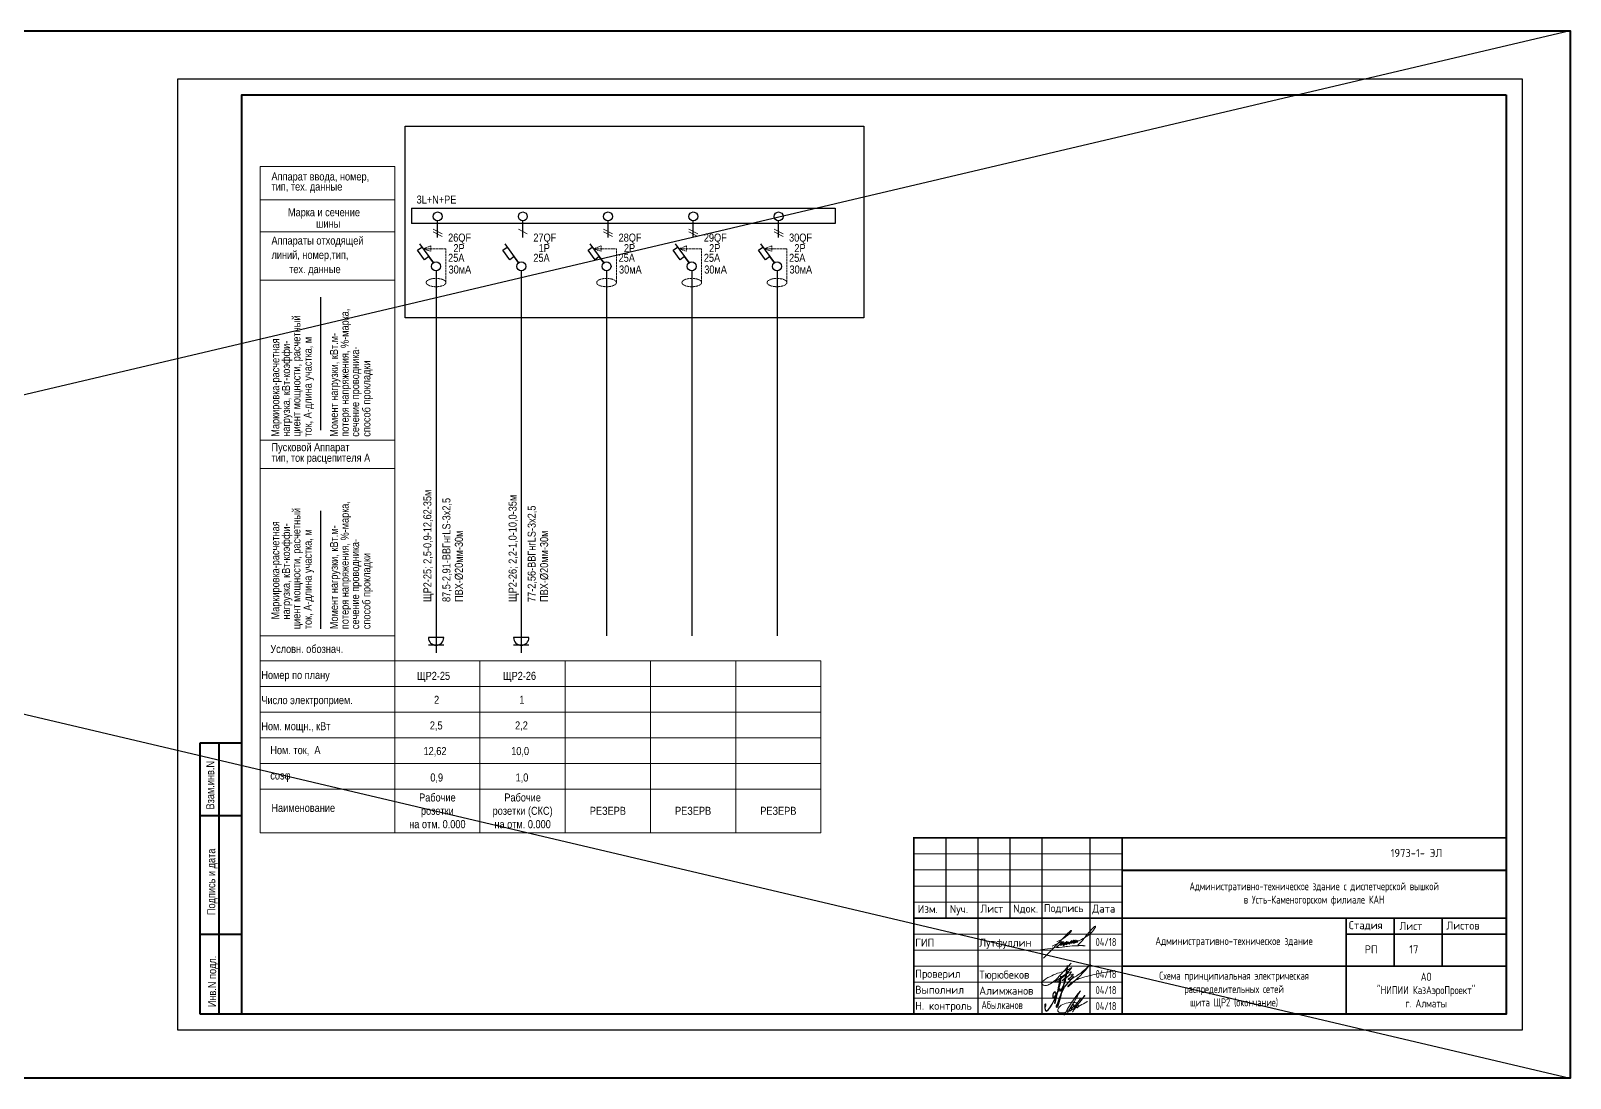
# Model space of a CAD drawing. Header units: metres. Extents: x -187 to 138813, y -64870 to 49448.
# Drawn here: x 90723 to 138813, y 12298 to 44998 of the extents above; entities that cross this region are included whole.
import ezdxf
from ezdxf.enums import TextEntityAlignment as Align

# ---------------------------------------------------------------- set-up
doc = ezdxf.new("R2010")
doc.units = ezdxf.units.M
doc.linetypes.add('CENTER2', pattern=[2.3, 2, -0.1, 0.1, -0.1])
doc.linetypes.add('DASHED2', pattern=[9.525, 6.35, -3.175])
for name, color, linetype, lineweight in [('1_Рамка_АР', 7, 'Continuous', 13), ('G-ANNO-TTLB', 7, 'Continuous', 9), ('Рамка', 7, 'Continuous', 40), ('ЭЛ', 250, 'Continuous', 50), ('ЭЛ-сила', 5, 'Continuous', 50), ('ЭЛ.ос', 7, 'Continuous', 30), ('ЭЛ.сети', 5, 'Continuous', 100)]:
    doc.layers.add(name, color=color, linetype=linetype, lineweight=lineweight)
doc.layers.add('SETKA', color=5, linetype='Continuous')
doc.layers.add('Text standart (rus)', color=7, linetype='Continuous')
doc.styles.add('GOST Common_7', font='', dxfattribs={"width": 0.8, "height": 2.5})
doc.styles.add('ISOCPEUR', font='isocpeur.ttf', dxfattribs={"width": 0.8, "height": 2.5})
doc.styles.get("Standard").update_dxf_attribs({"font": 'ARIALN.TTF'})
doc.styles.get('GOST Common_7').set_extended_font_data('GOST Common')

# ---------------------------------------------------------------- blocks, each defined once
blk = doc.blocks.new('A$C7BC16580')
at = {"color": 5, "lineweight": 0}
for points in [[(0, 0), (5.6, 5.75, -0.02166), (7.12, 7.19, -0.19716), (7.25, 7.24, -0.469539), (7.27, 7.11, -0.091839), (5.13, 5.11, -0.05798), (3.56, 4.36, -0.624403), (3.52, 4.39, -0.153174), (3.59, 4.48, -0.064986)], [(2.27, 3.11), (4.75, 4.37, -0.154866), (4.89, 4.39, -0.292827), (4.87, 4.29), (3.51, 2.94, -0.411587), (3.45, 2.94, -0.580346), (3.47, 3.01, -0.002677), (5.09, 4.18, -0.019361), (5.26, 4.29, -0.345388), (5.26, 4.21, -0.013245), (4.4, 3.3, 0.037418), (6.13, 4.35, 0.92971), (6.09, 4.36, -0.016709), (5.13, 3.27, 0.954384), (5.15, 3.25, 0.030217), (6.48, 4.3, -0.484269), (6.5, 4.23, -0.0371), (5.84, 3.47, 0.061745), (7.39, 4.58, 0.903836), (7.35, 4.63, 0.007464), (6.6, 3.7, 0.991792), (6.66, 3.68, 0.025261), (7.84, 4.63, 0.449152), (7.84, 4.67, 0.022262), (7.2, 3.9, 0.089693), (7.28, 3.92, 0.077771), (8.3, 4.67, 1.029358), (8.27, 4.69, 0.045434), (7.66, 3.92, 0.081016), (7.81, 3.94, 0.081016)], [(8.91, 4.18), (7.73, 4.12, -0.155702), (8.15, 4.43, -0.067082), (9.12, 4.57, -0.804067), (9.18, 4.4, -0.465495)]]:
    blk.add_lwpolyline(points, format="xyb", dxfattribs=at)
for centre, radius, start, end in [((28.29, -7.88), 22.02, 133.2628, 143.8822), ((7.68, 11.25), 6.61, 300.3031, 331.5166), ((13.67, 7.72), 0.63, 112.5581, 137.3842), ((13.46, 8.26), 0.0594, 15.6123, 121.977), ((13.3, 8.22), 0.216, 326.7487, 13.7387), ((6.23, 6.85), 3.32, 298.6379, 319.7145), ((-5.12, 31.82), 30.83, 295.2738, 301.5454), ((11.27, 1.89), 3.82, 131.8116, 147.4551), ((8.74, 4.72), 0.0226, 322.9154, 145.6207), ((-4.34, 17.08), 19.08, 314.1735, 321.0714), ((14.15, -93.03), 96.39, 95.5253, 99.1597), ((10.47, -38.41), 41.7, 95.7618, 97.7216), ((9.67, -27.12), 30.39, 87.7834, 96.3959), ((12.5, 35.44), 32.23, 263.6981, 267.0619)]:
    blk.add_arc(centre, radius, start, end, dxfattribs=at)
blk = doc.blocks.new('A$C1F835CD7')
at = {"color": 5, "lineweight": 20}
blk.add_lwpolyline([(0, 0), (-7.52, -8.07, -0.067402), (-10.53, -10.53, -0.074297), (-12.82, -11.51, -0.224721), (-14.97, -11.1, -0.534013), (-14.9, -9.54, -0.102678), (-11.12, -7.01, -0.032171), (-7.1, -5.22, 0.079), (0.39, -2.29, -0.047889), (-6.05, -8.73, -0.106221), (-8.02, -9.92, -0.25377), (-8.41, -9.76, -0.003646), (-7.08, -8.71, -0.066745), (-0.45, -4.62, -0.13618), (0.16, -4.46, -0.123156), (-4.29, -8.91, -0.149109), (-4.63, -8.94, -0.113062), (0.73, -5.7, -0.915781), (1.02, -6.05, 0.012056), (-1.26, -8.43, -0.564794), (-1.57, -8.37, -0.182122), (1.33, -6.88, -0.63015), (1.2, -7.12, 0.344907), (0.74, -7.62, 0.086497), (3.36, -6.27, 0.067149), (9.92, -0.63, -0.11777), (10.09, -0.55, -0.036841), (-1.24, -12.02, -0.923458), (-1.76, -11.92, -0.097525), (4.1, -8.03, -0.018156), (12.33, -5.82, -0.050903), (21.82, -4.34, -2.128868)], format="xyb", dxfattribs=at)
blk = doc.blocks.new('A$C04171E6A')
at = {"color": 5, "lineweight": 0}
for points in [[(0, 0, -0.0428435), (2563, 3824, -1.074521), (2599, 3802, 0.001081), (590, 429, -0.6383218), (726, 627, 0.1974927), (1232, 878, 0.3067655), (1217, 1121, -0.3396131), (1303, 1500, -0.119769), (1556, 1661, -0.3900384), (1552, 1411, -0.1665937), (543, 798, -0.1710583), (469, 818, -1.587545), (497, 834, 0.1769981), (601, 656, -0.6540487), (564, 466, -0.269144), (564, 574, -0.3664107)], [(2609, 2595, -0.0002221), (1737, 1479, 0.0388019), (1532, 1125, 0.8811967), (1595, 1081, 0.0359135), (1642, 1134, 0.034344), (3251, 3056, 0.7722729), (3221, 3073, 0.0234412), (1399, 548, -1.1192277), (1353, 548, -0.1571396), (1415, 706, -1.6000235)], [(2000, 1161), (2050, 1150, 0.1199822), (2212, 1334, 0.3620661), (2145, 1729, 0.1810689), (1580, 2007, 0.100436), (636, 1957, 0.0751561), (-420, 1557, 0.173142), (-957, 886, 0.2978333), (-774, 463, 0.1873849), (-88, 380, 0.0582409), (1425, 955, 0.0257587), (3593, 2118, -0.0006612), (3671, 2163, -0.0006612)]]:
    blk.add_lwpolyline(points, format="xyb", dxfattribs=at)
blk = doc.blocks.new('Казарма_1_Рамка_АР')
for p, q in [((682893, 323993), (689393, 323993)), ((682893, 323493), (701393, 323493)), ((682893, 322993), (689393, 322993)), ((682893, 322493), (689393, 322493)), ((682893, 321993), (701393, 321993)), ((682893, 321493), (689393, 321493)), ((682893, 320993), (689393, 320993)), ((682893, 320493), (701393, 320493)), ((682893, 319993), (689393, 319993)), ((682893, 319493), (689393, 319493))]:
    blk.add_line(p, q)
at = {"const_width": 50}
for points in [[(701393, 324493), (682893, 324493), (682893, 318993)], [(683893, 321993), (683893, 324493)], [(684893, 318993), (684893, 324493)], [(685893, 321993), (685893, 324493)], [(686893, 318993), (686893, 324493)], [(688393, 318993), (688393, 324493)], [(689393, 318993), (689393, 324493)], [(689393, 323479), (701393, 323479)], [(682893, 321993), (689393, 321993)], [(689393, 321993), (701393, 321993)], [(701393, 321993), (699393, 321993), (697893, 321993), (696393, 321993), (696393, 318993)], [(697893, 321993), (697893, 320493)], [(699393, 321993), (699393, 320493)], [(696393, 321493), (701393, 321493)], [(689393, 320493), (701393, 320493)]]:
    blk.add_lwpolyline(points, dxfattribs=at)
blk.add_lwpolyline([(696393, 321493), (701393, 321493)])
at = {"color": 5, "linetype": 'ByBlock', "lineweight": 25}
blk.add_lwpolyline([(687007, 319230), (687010, 319256), (687009, 319299), (687003, 319319), (686986, 319292), (686986, 319243), (686986, 319176), (686990, 319134), (686999, 319107), (687022, 319083), (687048, 319093), (687084, 319129), (687139, 319194), (687208, 319309), (687265, 319411), (687320, 319527), (687401, 319723), (687434, 319831), (687466, 319967), (687484, 320102), (687484, 320173), (687448, 320072), (687426, 319957), (687397, 319819), (687372, 319688), (687349, 319567), (687317, 319444), (687279, 319332), (687291, 319324), (687315, 319388), (687333, 319486), (687340, 319571), (687334, 319639), (687319, 319663), (687301, 319684), (687277, 319679), (687245, 319641), (687233, 319591), (687230, 319551), (687230, 319515), (687240, 319501), (687262, 319508), (687305, 319558), (687346, 319616), (687395, 319698), (687437, 319797), (687442, 319796), (687447, 319785), (687447, 319777), (687447, 319763), (687445, 319744), (687445, 319730), (687453, 319715), (687461, 319714), (687475, 319726), (687496, 319744), (687546, 319835), (687606, 319976), (687624, 320040), (687641, 320103), (687658, 320205), (687674, 320316), (687677, 320390), (687684, 320508), (687693, 320515), (687691, 320481), (687675, 320390), (687631, 320216), (687600, 320054), (687560, 319889), (687522, 319756), (687493, 319641), (687469, 319531), (687440, 319425), (687406, 319316), (687384, 319247), (687373, 319224), (687363, 319214), (687351, 319205), (687346, 319213), (687342, 319229), (687346, 319254), (687373, 319305), (687417, 319425), (687457, 319540), (687515, 319681), (687595, 319834), (687649, 319901), (687724, 319985), (687804, 320083), (687886, 320154)], dxfattribs=at)
at = {"color": 150, "lineweight": 30, "xscale": 120, "yscale": 120, "zscale": 120}
blk.add_blockref('A$C7BC16580', (686940, 320738), dxfattribs=at)
at = {"color": 1, "lineweight": 30, "xscale": 60.00000000000001, "yscale": 60.00000000000001, "zscale": 60.00000000000001}
blk.add_blockref('A$C1F835CD7', (687803, 320582), dxfattribs=at)
at = {"color": 5, "linetype": 'ByBlock', "lineweight": 25, "xscale": 0.2, "yscale": 0.2, "zscale": 0.2}
blk.add_blockref('A$C04171E6A', (687578, 318958), dxfattribs=at)
at = {"layer": 'G-ANNO-TTLB', "style": 'GOST Common_7'}
for s, p in [('1973-1- ЭЛ', (698590, 324024)), ('РП', (697175, 321017))]:
    blk.add_text(s, height=250, dxfattribs=at).set_placement(p, align=Align.MIDDLE_CENTER)
for s, p in [('Изм.', (683009, 322149)), ('Nуч.', (684010, 322149)), ('Лист', (684967, 322162)), ('Nдок.', (685988, 322162)), ('Подпись', (686949, 322176)), ('Дата', (688464, 322162)), ('Стадия', (696477, 321645)), ('Лист', (698056, 321619)), ('Листов', (699525, 321633)), ('ГИП ', (682932, 321100)), ('Лутфуллин', (684932, 321100)), ('Проверил ', (682931, 320129)), ('Тюрюбеков', (684932, 320100)), ('Выполнил', (682931, 319629)), ('Алимжанов', (684932, 319600)), ('Н. контроль', (682931, 319129))]:
    blk.add_text(s, height=250, dxfattribs=at).set_placement(p)
at = {"layer": 'G-ANNO-TTLB', "char_height": 250, "attachment_point": 5}
for s, insert, width, style in [('Административно-техническое здание с диспетчерской вышкой\\Pв Усть-Каменогорском филиале КАН', (695393, 322743), 12000, 'GOST Common_7'), ('04/18', (688893, 321243), 1000, 'GOST Common_7'), ('{\\fISOCPEUR|b0|i0|c204|p34;Административно-техническое здание}', (692893, 321243), 7000, 'GOST Common_7'), ('04/18', (688893, 320243), 1000, 'GOST Common_7'), ('АО\\P"НИПИИ КазАэроПроект"\\Pг. Алматы  ', (698893, 319743), 5000, 'ISOCPEUR'), ('04/18', (688893, 319743), 1000, 'GOST Common_7'), ('04/18', (688893, 319243), 1000, 'GOST Common_7')]:
    blk.add_mtext(s, dxfattribs=dict(at, insert=insert, width=width, style=style))
at = {"layer": 'G-ANNO-TTLB'}
note = blk.add_mtext_dynamic_manual_height_columns('\\pi1;{\\C0;Абылканов\\P}', width=16.9, gutter_width=6.25, heights=[8.34, 0], dxfattribs=dict(at, insert=(684976, 319403), char_height=250, attachment_point=1, style='GOST Common_7'))
for column, words in zip(note.columns.linked_columns, ['\\pi21.545;{\\C0; }']):
    column.text = words
blk = doc.blocks.new('stug')
at = {"layer": 'Рамка'}
for p, q in [((18549, -29192), (18549, -20727)), ((18549, -20727), (19849, -20727)), ((19149, -29192), (19149, -20727)), ((18549, -22992), (19849, -22992)), ((18549, -26692), (19849, -26692)), ((19849, -29192), (18549, -29192))]:
    blk.add_line(p, q, dxfattribs=at)
at = {"layer": 'Рамка', "lineweight": 25}
blk.add_line((19849, -23692), (19849, -29192), dxfattribs=at)
at = {"layer": 'Text standart (rus)', "color": 7, "lineweight": 25}
for s, p in [('Взам.инв.N', (18990, -22803)), ('Подпись и дата', (19020, -26101)), ('Инв.N подл.', (19050, -28977))]:
    blk.add_text(s, height=250, rotation=90, dxfattribs=at).set_placement(p)

msp = doc.modelspace()

# ---------------------------------------------------------------- linework, layer by layer
at = {"color": 7, "linetype": 'ByBlock', "lineweight": 20, "ltscale": 0.2}
msp.add_line((97312.6486, 14298.1913), (107771.8608, 14298.1913), dxfattribs=at)
at = {"color": 1, "lineweight": 40}
msp.add_lwpolyline([(-187.3514, 44998.1913), (138812.6486, 44998.1913), (138812.6486, 12298.1913), (-187.3514, 12298.1913)], close=True, dxfattribs=at)
at = {"layer": 'Text standart (rus)'}
msp.add_lwpolyline([(137312.6486, 43498.1913), (137312.6486, 13798.1913), (95312.6486, 13798.1913), (95312.6486, 43498.1913)], close=True, dxfattribs=at)
at = {"layer": 'Text standart (rus)', "linetype": 'CENTER2', "ltscale": 30}
msp.add_lwpolyline([(102415.6105, 42018.4693), (116745.4704, 42018.4693), (116745.4704, 36035.7084), (102415.6105, 36035.7084)], close=True, dxfattribs=at)
at = {"layer": 'Рамка'}
msp.add_lwpolyline([(136812.6486, 42998.1913), (136812.6486, 14298.1913), (97312.6486, 14298.1913), (97312.6486, 42998.1913)], close=True, dxfattribs=at)
at = {"layer": 'ЭЛ', "color": 0, "lineweight": 15}
for p, q in [((97312.6486, 14298.1913), (100946.6363, 14298.1913)), ((104312.5462, 14298.1913), (107946.5339, 14298.1913))]:
    msp.add_line(p, q, dxfattribs=at)
at = {"layer": 'ЭЛ-сила', "color": 0, "lineweight": 30}
for p, q in [((103623.2857, 26054.5849), (103143.2857, 26054.5849)), ((103383.2857, 26116.895), (103383.2857, 25574.5849)), ((106286.0669, 26054.5849), (105806.0669, 26054.5849)), ((106046.0669, 26116.895), (106046.0669, 25574.5849)), ((103623.2857, 25814.5849), (103143.2857, 25814.5849)), ((106286.0669, 25814.5849), (105806.0669, 25814.5849))]:
    msp.add_line(p, q, dxfattribs=at)
for centre in [(103383.2857, 26054.5849), (106046.0669, 26054.5849)]:
    msp.add_arc(centre, 240, 180, 0, dxfattribs=at)
at = {"layer": 'ЭЛ.ос', "color": 7, "lineweight": 15}
for p, q in [((97884.2644, 40765.9942), (97884.2644, 19961.5003)), ((97884.2644, 40765.9942), (102093.3239, 40765.9942)), ((102093.3239, 40765.9942), (102093.3239, 19961.5003)), ((97884.2644, 39724.9181), (102093.3239, 39724.9181)), ((102093.3239, 38720.4306), (97884.2644, 38720.4306)), ((97884.2644, 37215.842), (102093.3239, 37215.842)), ((97884.2644, 32218.4006), (102093.3239, 32218.4006)), ((102093.3239, 31329.8066), (97884.2644, 31329.8066)), ((97884.2644, 26109.1876), (102093.3239, 26109.1876)), ((115407.2297, 25326.3861), (97884.2644, 25326.3861)), ((104756.1051, 25326.3861), (104756.1051, 19961.5003)), ((107418.8863, 25326.3861), (107418.8863, 19961.5003)), ((110081.6674, 25326.3861), (110081.6674, 19961.5003)), ((112744.4486, 25326.3861), (112744.4486, 19961.5003)), ((115407.2297, 25326.3861), (115407.2297, 19961.5003)), ((115407.2297, 24526.3861), (97884.2644, 24526.3861)), ((115407.2297, 23726.3861), (97884.2644, 23726.3861)), ((115407.2297, 22926.3861), (97884.2644, 22926.3861)), ((115407.2297, 22126.3861), (97884.2644, 22126.3861)), ((115407.2297, 21326.3861), (97884.2644, 21326.3861)), ((115407.2297, 19961.5003), (97884.2644, 19961.5003))]:
    msp.add_line(p, q, dxfattribs=at)
at = {"layer": 'ЭЛ.ос', "color": 7, "lineweight": 15, "ltscale": 0.5}
for p, q in [((103291.1931, 38809.5774), (103571.8265, 38663.728)), ((103291.1931, 38723.2129), (103571.8265, 38577.3635)), ((105953.9743, 38809.5774), (106234.6076, 38663.728)), ((108616.7554, 38809.5774), (108897.3888, 38663.728)), ((108616.7554, 38723.2129), (108897.3888, 38577.3635)), ((111279.5366, 38809.5774), (111560.1699, 38663.728)), ((111279.5366, 38723.2129), (111560.1699, 38577.3635)), ((113942.3177, 38809.5774), (114222.9511, 38663.728)), ((113942.3177, 38723.2129), (114222.9511, 38577.3635)), ((103157.1617, 37949.9599), (103025.0926, 37852.5189)), ((105819.9428, 37949.9599), (105687.8737, 37852.5189)), ((108482.724, 37949.9599), (108350.6549, 37852.5189)), ((111145.5052, 37949.9599), (111013.436, 37852.5189)), ((113808.2863, 37949.9599), (113676.2172, 37852.5189))]:
    msp.add_line(p, q, dxfattribs=at)
at = {"layer": 'ЭЛ.ос', "color": 7}
for p, q in [((99768.9778, 36677.8883), (99768.9778, 32534.1634)), ((99768.9778, 30009.009), (99768.9778, 26328.0102))]:
    msp.add_line(p, q, dxfattribs=at)
at = {"layer": 'ЭЛ.ос', "color": 7, "ltscale": 0.5}
for points in [[(102618.7508, 39458.5109), (102618.7508, 38978.9759)], [(102618.7508, 39458.5109), (115852.596, 39458.5109), (115852.596, 38978.9759), (102618.7508, 38978.9759)]]:
    msp.add_lwpolyline(points, dxfattribs=at)
at = {"layer": 'ЭЛ.ос', "color": 7, "ltscale": 10}
for points in [[(103431.5098, 38543.6571), (103431.5098, 39061.6031)], [(106094.291, 38543.6571), (106094.291, 39061.6031)], [(108757.0721, 38543.6571), (108757.0721, 39061.6031)], [(111419.8533, 38543.6571), (111419.8533, 39061.6031)], [(114082.6344, 38543.6571), (114082.6344, 39061.6031)], [(103299.8926, 37757.3012), (103157.5416, 37950.2402), (103025.0926, 37852.5189), (102806.6854, 38147.3256), (102938.5621, 38245.0263)], [(102864.7526, 38344.6545), (103299.8926, 37757.3012)], [(105962.6738, 37757.3012), (105820.3228, 37950.2402), (105687.8737, 37852.5189), (105469.4666, 38147.3256), (105601.3432, 38245.0263)], [(105527.5337, 38344.6545), (105962.6738, 37757.3012)], [(108625.455, 37757.3012), (108483.104, 37950.2402), (108350.6549, 37852.5189), (108132.2477, 38147.3256), (108264.1244, 38245.0263)], [(108190.3149, 38344.6545), (108625.455, 37757.3012)], [(111288.2361, 37757.3012), (111145.8851, 37950.2402), (111013.436, 37852.5189), (110795.0289, 38147.3256), (110926.9056, 38245.0263)], [(110853.0961, 38344.6545), (111288.2361, 37757.3012)], [(113951.0173, 37757.3012), (113808.6663, 37950.2402), (113676.2172, 37852.5189), (113457.81, 38147.3256), (113589.6867, 38245.0263)], [(113515.8772, 38344.6545), (113951.0173, 37757.3012)], [(103383.2857, 37504.6473), (103383.2857, 26114.0278)], [(106046.0669, 37504.6473), (106046.0669, 26114.0278)], [(108708.848, 37504.6473), (108708.848, 26114.0278)], [(111371.6292, 37504.6473), (111371.6292, 26114.0278)], [(114034.4103, 37504.6473), (114034.4103, 26114.0278)]]:
    msp.add_lwpolyline(points, dxfattribs=at)
at = {"layer": 'ЭЛ.ос', "linetype": 'DASHED2', "lineweight": 13, "ltscale": 5}
for points in [[(103691.2556, 37137.6274), (103691.2556, 38189.1268), (102979.9751, 38189.1268), (103216.74, 38283.7763), (103216.74, 38117.4585), (102979.9751, 38189.1268)], [(109016.8179, 37137.6274), (109016.8179, 38189.1268), (108305.5374, 38189.1268), (108542.3023, 38283.7763), (108542.3023, 38117.4585), (108305.5374, 38189.1268)], [(111679.599, 37137.6274), (111679.599, 38189.1268), (110968.3186, 38189.1268), (111205.0834, 38283.7763), (111205.0834, 38117.4585), (110968.3186, 38189.1268)], [(114342.3802, 37137.6274), (114342.3802, 38189.1268), (113631.0997, 38189.1268), (113867.8646, 38283.7763), (113867.8646, 38117.4585), (113631.0997, 38189.1268)]]:
    msp.add_lwpolyline(points, dxfattribs=at)
at = {"layer": 'ЭЛ.ос', "color": 7, "ltscale": 0.5}
for centre in [(103431.5098, 39201.6927), (106094.291, 39201.6927), (108757.0721, 39201.6927), (111419.8533, 39201.6927), (114082.6344, 39201.6927), (103383.2857, 37644.737), (106046.0669, 37644.737), (108708.848, 37644.737), (111371.6292, 37644.737), (114034.4103, 37644.737)]:
    msp.add_circle(centre, 140.0896, dxfattribs=at)
at = {"layer": 'ЭЛ.ос', "linetype": 'DASHED2', "lineweight": 13, "ltscale": 5, "extrusion": (0, 0, -1)}
for centre in [(103383.2857, 37137.6274), (108708.848, 37137.6274), (111371.6292, 37137.6274), (114034.4103, 37137.6274)]:
    msp.add_ellipse(centre, major_axis=(307.9698, 0), ratio=0.4195688025, dxfattribs=at)
at = {"layer": 'ЭЛ.сети', "lineweight": 30}
for p, q in [((-187.3514, 44998.1913), (138812.6486, 12298.1913)), ((138812.6486, 44998.1913), (-187.3514, 12298.1913))]:
    msp.add_line(p, q, dxfattribs=at)

# ---------------------------------------------------------------- block references
at = {"layer": '1_Рамка_АР'}
msp.add_blockref('Казарма_1_Рамка_АР', (-564580.4853, -304694.6026), dxfattribs=at)
at = {"layer": 'Text standart (rus)'}
msp.add_blockref('stug', (77463.8702, 43490.5318), dxfattribs=at)

# ---------------------------------------------------------------- texts
at = {"layer": 'G-ANNO-TTLB', "style": 'GOST Common_7'}
msp.add_text('17', height=250, dxfattribs=at).set_placement((133784.0701, 16197.3436))
at = {"layer": 'G-ANNO-TTLB', "insert": (128312.6486, 15048.1913), "char_height": 250, "width": 7000, "attachment_point": 5, "style": 'GOST Common_7'}
msp.add_mtext('Схема принципиальная электрическая распределительных сетей \\Pщита ЩР2 (окончание)', dxfattribs=at)
at = {"layer": 'SETKA', "color": 7, "linetype": 'ByBlock', "lineweight": 25, "char_height": 250, "width": 2662.781155, "attachment_point": 5}
for insert in [(108750.2768, 20643.9432), (111413.058, 20643.9432), (114075.8391, 20643.9432)]:
    msp.add_mtext('РЕЗЕРВ', dxfattribs=dict(at, insert=insert))
at = {"layer": 'Text standart (rus)', "lineweight": 15}
for s, p in [('Аппарат ввода, номер,', (98242.6832, 40324.9655)), ('тип, тех. данные', (98242.6832, 40010.8521)), ('Марка и сечение', (98757.7832, 39207.6752)), ('Аппараты отходящей', (98242.6832, 38325.3012)), ('линий, номер,тип, ', (98242.6832, 37877.3584)), ('тех. данные', (98795.2396, 37431.9746)), ('тип, ток расцепителя А', (98242.6832, 31542.9719)), ('Пусковой Аппарат', (98242.6832, 31874.2272))]:
    msp.add_text(s, height=250, dxfattribs=at).set_placement(p)
at = {"layer": 'Text standart (rus)'}
for s, p in [('3L+N+PE', (102776.0751, 39604.7854)), ('шины', (99635.553, 38854.1598)), ('26QF', (103760.0806, 38416.9849)), ('27QF', (106422.8618, 38416.9849)), ('28QF', (109085.6429, 38416.9849)), ('29QF', (111748.4241, 38416.9849)), ('30QF', (114411.2052, 38416.9849)), ('25A', (103759.9426, 37786.817)), ('2Р', (103925.2132, 38088.3975)), ('25A', (106422.7237, 37786.817)), ('1Р', (106587.9944, 38088.3975)), ('25A', (109085.5049, 37786.817)), ('2Р', (109250.7756, 38088.3975)), ('25A', (111748.286, 37786.817)), ('2Р', (111913.5567, 38088.3975)), ('25A', (114411.0672, 37786.817)), ('2Р', (114576.3379, 38088.3975)), ('30мA', (103773.6093, 37420.5885)), ('30мA', (109099.1716, 37420.5885)), ('30мA', (111761.9528, 37420.5885)), ('30мA', (114424.7339, 37420.5885)), ('Условн. обознач.', (98206.1746, 25574.4821)), ('Номер по плану', (97925.3153, 24759.7775)), ('Число электроприем.', (97925.3153, 23976.5727)), ('2', (103321.1189, 23986.7878)), ('1', (105983.9001, 23986.7878)), ('Ном. мощн., кВт', (97925.3153, 23161.9548)), ('2,5', (103189.0141, 23186.7878)), ('2,2', (105851.7952, 23186.7878)), ('Ном. ток,  А', (98206.1746, 22415.0888)), ('12,62', (102992.3336, 22386.7878)), ('10,0', (105730.8635, 22386.7878)), ('cosφ', (98206.1746, 21623.7626)), ('0,9', (103204.5553, 21561.9548)), ('1,0', (105867.3365, 21561.9548)), ('Наименование', (98240.8136, 20612.4987))]:
    msp.add_text(s, height=250, dxfattribs=at).set_placement(p)
for s, p in [('циент мощности, расчетный', (99146.4875, 32324.8147)), ('потеря напряжения, %%%-марка,', (100654.6812, 32324.8147)), ('Маркировка-расчетная', (98486.4038, 32324.8147)), ('нагрузка, кВт-коэффи-', (98820.8141, 32324.8147)), ('ток, А-длина участка, м', (99499.1738, 32324.8147)), ('Момент нагрузки, кВт.м-', (100320.2709, 32324.8147)), ('сечение проводника-', (100980.3545, 32324.8147)), ('способ прокладки', (101333.0409, 32324.8147)), ('ЩР2-25; 2,5-0,9-12,62-35м', (103236.9939, 27165.1274)), ('87,5-2,91-ВВГнгLS-3х2,5', (103831.557, 27165.1274)), ('ЩР2-26; 2,2-1,0-10,0-35м', (105899.775, 27165.1274)), ('циент мощности, расчетный', (99146.4875, 26316.6502)), ('потеря напряжения, %%%-марка,', (100654.6812, 26316.6502)), ('77-2,56-ВВГнгLS-3х2,5', (106494.3382, 27165.1274)), ('Маркировка-расчетная', (98486.4038, 26619.4717)), ('нагрузка, кВт-коэффи-', (98820.8141, 26619.4717)), ('ток, А-длина участка, м', (99499.1738, 26316.6502)), ('Момент нагрузки, кВт.м-', (100320.2709, 26316.6502)), ('ПВХ-Ø20мм-30м', (104220.7196, 27165.1274)), ('ПВХ-Ø20мм-30м', (106883.5007, 27165.1274)), ('сечение проводника-', (100980.3545, 26316.6502)), ('способ прокладки', (101333.0409, 26316.6502))]:
    msp.add_text(s, height=250, rotation=90, dxfattribs=at).set_placement(p)
at = {"layer": 'Text standart (rus)', "linetype": 'ByBlock', "lineweight": 0, "ltscale": 100}
for s, p in [('ЩР2-25', (102789.1724, 24734.9346)), ('ЩР2-26', (105474.2505, 24734.9346))]:
    msp.add_text(s, height=250, dxfattribs=at).set_placement(p)
at = {"layer": 'Text standart (rus)', "char_height": 250, "width": 2662.781155, "attachment_point": 5}
for s, insert in [('Рабочие\\Pрозетки\\P{\\C7;на отм. 0.000}', (103424.7145, 20643.9432)), ('Рабочие\\Pрозетки (СКС)\\P{\\C7;на отм. 0.000}', (106087.4957, 20643.9432))]:
    msp.add_mtext(s, dxfattribs=dict(at, insert=insert))

doc.saveas('drawing.dxf')
